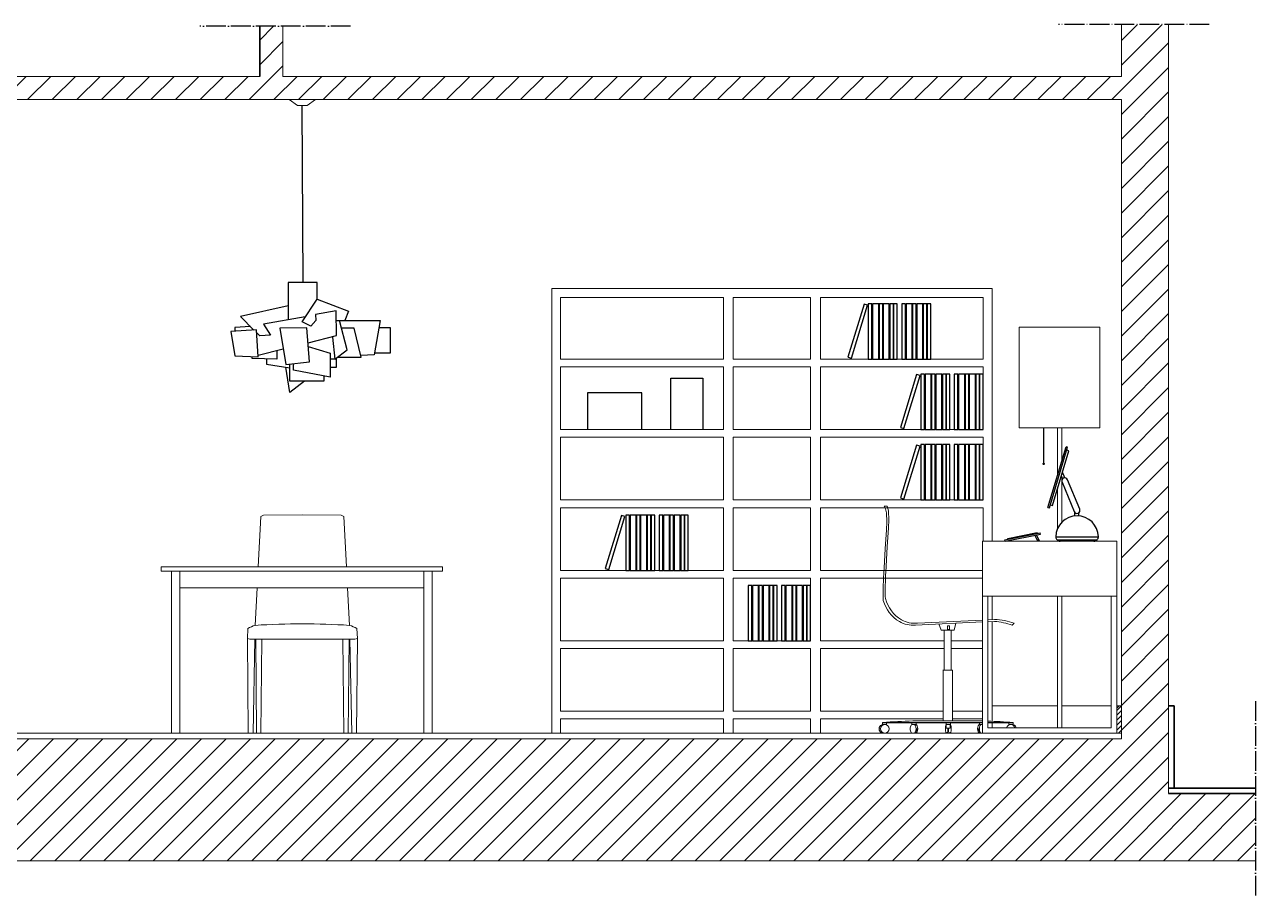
# Model space of a CAD drawing. Header units: millimetres. Extents: x 1206 to 12724, y 2853 to 4863.
# Drawn here: x 2275.5 to 2724.1, y 4177.6 to 4495.1 of the extents above; entities that cross this region are included whole.
import ezdxf

# ---------------------------------------------------------------- set-up
doc = ezdxf.new("R2010")
doc.units = ezdxf.units.MM
doc.linetypes.add('ACAD_ISO04W100', pattern=[30, 24, -3, 0, -3])
for name, color, linetype, lineweight in [('A-DETL-MBND', 7, 'Continuous', 18), ('A-FURN', 6, 'Continuous', 18), ('A-LP-SEZIONI', 250, 'Continuous', 13), ('A-SECT A-MCUT', 7, 'Continuous', 35), ('A-SECT C-MCUT', 7, 'Continuous', 20), ('arredi', 4, 'Continuous', 20)]:
    doc.layers.add(name, color=color, linetype=linetype, lineweight=lineweight)
doc.layers.add('VITI E CERNIERE', color=8, linetype='Continuous')

msp = doc.modelspace()

# ---------------------------------------------------------------- hatches: boundary and pattern name
at = {"layer": 'A-DETL-MBND'}
h = msp.add_hatch(dxfattribs=at)
h.set_pattern_fill('ANSI31', color=4, scale=2)
h.paths.add_polyline_path([(2692.46, 4495.11), (2675.26, 4495.11), (2675.26, 4476.25), (2369.66, 4476.25), (2369.66, 4494.57), (2361.16, 4494.57), (2361.16, 4476.25), (2055.46, 4476.25), (2055.46, 4495.11), (2038.26, 4495.11), (2038.26, 4214.74), (2006.65, 4214.74), (2006.65, 4190.27), (2724.08, 4190.27), (2724.08, 4214.74), (2692.46, 4214.74)])
h.paths.add_polyline_path([(2055.46, 4467.75), (2675.26, 4467.75), (2675.26, 4234.74), (2055.46, 4234.74)], flags=16)
edge = h.paths.add_edge_path(flags=0)
edge.add_spline(control_points=[(2249.67, 4353.79), (2249.68, 4353.79), (2249.69, 4353.79), (2249.7, 4353.79)], knot_values=[0, 0, 0, 0, 1.237601, 1.237601, 1.237601, 1.237601], degree=3, periodic=0)
edge.add_spline(control_points=[(2249.7, 4353.79), (2249.69, 4353.79), (2249.68, 4353.79), (2249.67, 4353.8)], knot_values=[499.981471, 499.981471, 499.981471, 499.981471, 501.198183, 501.198183, 501.198183, 501.198183], degree=3, periodic=0)
edge.add_spline(control_points=[(2248.56, 4354.01), (2248.93, 4353.95), (2249.3, 4353.87), (2249.67, 4353.79)], knot_values=[1.237601, 1.237601, 1.237601, 1.237601, 61.630708, 61.630708, 61.630708, 61.630708], degree=3, periodic=0)
edge = h.paths.add_edge_path(flags=0)
edge.add_spline(control_points=[(2255.61, 4355.87), (2255.8, 4356.29), (2256.08, 4356.94), (2255.99, 4357.89), (2256.2, 4358.8), (2255.41, 4359.41), (2254.72, 4359.92), (2254.28, 4360.25), (2254.05, 4360.41)], knot_values=[0, 0, 0, 0, 70.586118, 112.595759, 154.605401, 208.568722, 252.969735, 297.370749, 297.370749, 297.370749, 297.370749], degree=3, periodic=0)
edge.add_spline(control_points=[(2255.53, 4355.91), (2255.54, 4355.87), (2255.68, 4355.54), (2255.66, 4354.9), (2255.75, 4354.34), (2255.79, 4354.11)], knot_values=[0, 0, 0, 0, 5.959221, 59.765541, 98.205364, 98.205364, 98.205364, 98.205364], degree=3, periodic=0)
edge.add_spline(control_points=[(2255.79, 4354.11), (2255.83, 4354.21), (2255.9, 4354.43), (2256.06, 4354.6), (2256.16, 4354.67)], knot_values=[39.007498, 39.007498, 39.007498, 39.007498, 56.340127, 76.264952, 76.264952, 76.264952, 76.264952], degree=3, periodic=0)
edge.add_spline(control_points=[(2256.16, 4354.67), (2256.17, 4354.98), (2256.18, 4355.56), (2256.14, 4356.55), (2256.34, 4357.23), (2256.33, 4357.62)], knot_values=[1.921672, 1.921672, 1.921672, 1.921672, 52.203448, 95.407615, 161.27111, 161.27111, 161.27111, 161.27111], degree=3, periodic=0)
edge.add_spline(control_points=[(2256.33, 4357.62), (2256.32, 4358.12), (2255.89, 4359.15), (2256.11, 4361.46), (2257.63, 4362.34), (2258.62, 4362.91)], knot_values=[161.27111, 161.27111, 161.27111, 161.27111, 242.581626, 335.542908, 506.510273, 506.510273, 506.510273, 506.510273], degree=3, periodic=0)
edge = h.paths.add_edge_path(flags=0)
edge.add_spline(control_points=[(2263.16, 4356.83), (2262.97, 4356.93), (2262.42, 4357.19), (2261.5, 4357.45), (2260.36, 4357.44), (2259.75, 4356.51), (2258.54, 4356.67), (2257.56, 4355.96), (2256.9, 4355.46), (2256.63, 4355.2), (2256.63, 4355.19)], knot_values=[22.183984, 22.183984, 22.183984, 22.183984, 57.187668, 119.915652, 178.718713, 223.429786, 279.358669, 352.629946, 411.478905, 413.481695, 413.481695, 413.481695, 413.481695], degree=3, periodic=0)
edge.add_spline(control_points=[(2261.84, 4356.87), (2261.24, 4356.84), (2260.19, 4356.77), (2258.67, 4356.47), (2257.48, 4355.88), (2256.9, 4355.29), (2256.65, 4355.04)], knot_values=[0, 0, 0, 0, 95.419338, 172.277909, 248.763202, 305.230183, 305.230183, 305.230183, 305.230183], degree=3, periodic=0)
edge = h.paths.add_edge_path(flags=0)
edge.add_spline(control_points=[(2256.74, 4351), (2256.96, 4350.99), (2257.71, 4350.95), (2259.07, 4350.45), (2260.81, 4349.63), (2262.77, 4348.7), (2264.86, 4347.51), (2266.43, 4345.72), (2267.44, 4343.31), (2267.81, 4341.67), (2268.05, 4340.66)], knot_values=[5.690445, 5.690445, 5.690445, 5.690445, 41.232269, 125.885444, 237.066917, 352.719154, 475.594701, 624.435824, 726.234449, 894.475348, 894.475348, 894.475348, 894.475348], degree=3, periodic=0)
edge.add_spline(control_points=[(2256.49, 4351.35), (2256.6, 4351.25), (2256.69, 4351.13), (2256.74, 4351)], knot_values=[43.582509, 43.582509, 43.582509, 43.582509, 65.124527, 65.124527, 65.124527, 65.124527], degree=3, periodic=0)
edge = h.paths.add_edge_path(flags=0)
edge.add_spline(control_points=[(2257.09, 4354.51), (2256.98, 4354.52), (2256.71, 4354.55), (2256.68, 4354), (2257.06, 4353.78), (2257.36, 4353.39), (2257.76, 4353.03), (2258.03, 4352.76), (2258.17, 4352.63)], knot_values=[0, 0, 0, 0, 15.703503, 37.510841, 61.284776, 85.058712, 116.032894, 147.007077, 147.007077, 147.007077, 147.007077], degree=3, periodic=0)
edge.add_spline(control_points=[(2256.99, 4352.29), (2257.21, 4352.48), (2257.51, 4352.69), (2257.84, 4352.85), (2257.9, 4352.89)], knot_values=[0, 0, 0, 0, 15.741602, 19.588679, 19.588679, 19.588679, 19.588679], degree=3, periodic=0)
edge.add_spline(control_points=[(2265.67, 4347.06), (2265.61, 4347.82), (2265.54, 4348.82), (2264.83, 4349.78), (2264.54, 4350.62), (2263.48, 4350.63), (2262.39, 4351), (2261.06, 4351.47), (2259.59, 4352.1), (2258.32, 4352.28), (2257.58, 4352.32), (2257.37, 4352.32)], knot_values=[23.926304, 23.926304, 23.926304, 23.926304, 63.387678, 75.941562, 88.495446, 106.641795, 124.788145, 152.435206, 182.047366, 210.422707, 221.442031, 221.442031, 221.442031, 221.442031], degree=3, periodic=0)
edge.add_spline(control_points=[(2257.37, 4352.32), (2257.5, 4352.42), (2257.71, 4352.58), (2257.95, 4352.69), (2258.05, 4352.74)], knot_values=[24.038749, 24.038749, 24.038749, 24.038749, 32.810974, 38.446575, 38.446575, 38.446575, 38.446575], degree=3, periodic=0)
edge = h.paths.add_edge_path(flags=0)
edge.add_spline(control_points=[(2255.54, 4348.87), (2255.44, 4348.92), (2255.34, 4348.96), (2255.25, 4348.99)], knot_values=[0, 0, 0, 0, 13.182278, 13.182278, 13.182278, 13.182278], degree=3, periodic=0)
edge.add_spline(control_points=[(2255.54, 4348.87), (2255.54, 4348.87), (2255.6, 4348.74), (2255.67, 4348.61), (2255.74, 4348.48)], knot_values=[0, 0, 0, 0, 0, 23.614402, 23.614402, 23.614402, 23.614402], degree=3, periodic=0)
edge.add_spline(control_points=[(2254.82, 4350.24), (2254.91, 4350.01), (2255.23, 4349.58), (2255.42, 4349.11), (2255.54, 4348.87)], knot_values=[23.614402, 23.614402, 23.614402, 23.614402, 64.192433, 106.320808, 106.320808, 106.320808, 106.320808], degree=3, periodic=0)
edge = h.paths.add_edge_path(flags=0)
edge.add_spline(control_points=[(2255.04, 4351.84), (2255.04, 4351.84), (2255.03, 4351.84), (2255.03, 4351.84)], knot_values=[8.223623, 8.223623, 8.223623, 8.223623, 8.535005, 8.535005, 8.535005, 8.535005], degree=3, periodic=0)
edge.add_spline(control_points=[(2255.04, 4351.84), (2255.19, 4351.78), (2255.33, 4351.71), (2255.47, 4351.65)], knot_values=[3.268125, 3.268125, 3.268125, 3.268125, 28.372747, 28.372747, 28.372747, 28.372747], degree=3, periodic=0)
edge.add_spline(control_points=[(2249.96, 4354.06), (2250.25, 4353.97), (2250.96, 4353.72), (2252.13, 4353.25), (2253.24, 4352.73), (2254.22, 4352.21), (2254.74, 4351.98), (2255.04, 4351.84)], knot_values=[28.372747, 28.372747, 28.372747, 28.372747, 75.625318, 146.152759, 234.197521, 272.569385, 326.080703, 326.080703, 326.080703, 326.080703], degree=3, periodic=0)
edge = h.paths.add_edge_path(flags=0)
edge.add_spline(control_points=[(2255.52, 4352.39), (2255.52, 4352.38), (2255.53, 4352.36), (2255.54, 4352.35)], knot_values=[0, 0, 0, 0, 0.80437, 0.80437, 0.80437, 0.80437], degree=3, periodic=0)
edge.add_ellipse((2205.47, 4355.18), major_axis=(-35.45, 35.45), ratio=1, start_angle=221.8058, end_angle=222.2449)
edge.add_ellipse((2205.47, 4355.18), major_axis=(-35.45, 35.45), ratio=1, start_angle=220.9557, end_angle=221.8058)
edge = h.paths.add_edge_path(flags=0)
edge.add_spline(control_points=[(2252.96, 4355.37), (2252.89, 4355.34), (2252.82, 4355.3), (2252.75, 4355.27)], knot_values=[0, 0, 0, 0, 4.004471, 4.004471, 4.004471, 4.004471], degree=3, periodic=0)
edge.add_spline(control_points=[(2253.67, 4355.62), (2253.57, 4355.59), (2253.39, 4355.54), (2253.2, 4355.47), (2253.12, 4355.44)], knot_values=[7.182475, 7.182475, 7.182475, 7.182475, 13.271606, 18.012219, 18.012219, 18.012219, 18.012219], degree=3, periodic=0)
edge.add_spline(control_points=[(2253.12, 4355.44), (2253.12, 4355.44), (2252.94, 4355.52), (2252.76, 4355.6), (2252.57, 4355.66)], knot_values=[110.180341, 110.180341, 110.180341, 110.180341, 110.232707, 120.197077, 120.197077, 120.197077, 120.197077], degree=3, periodic=0)
edge = h.paths.add_edge_path(flags=0)
edge.add_spline(control_points=[(2254.3, 4350.22), (2254.01, 4350.35), (2253.71, 4350.47), (2253.41, 4350.57)], knot_values=[174.177111, 174.177111, 174.177111, 174.177111, 191.410834, 191.410834, 191.410834, 191.410834], degree=3, periodic=0)
edge.add_spline(control_points=[(2254.42, 4350), (2253.18, 4349.07), (2252.43, 4348.16), (2251.7, 4346.74), (2251.78, 4345.1), (2251.91, 4343.3), (2252.52, 4341.99), (2252.85, 4341.27)], knot_values=[0, 0, 0, 0, 29.63309, 62.958755, 82.159797, 117.013778, 159.244099, 159.244099, 159.244099, 159.244099], degree=3, periodic=0)
edge.add_spline(control_points=[(2254.89, 4349.97), (2254.79, 4350.01), (2254.69, 4350.06), (2254.58, 4350.1)], knot_values=[196.846493, 196.846493, 196.846493, 196.846493, 202.885994, 202.885994, 202.885994, 202.885994], degree=3, periodic=0)
edge.add_spline(control_points=[(2254.86, 4350.27), (2254.77, 4350.21), (2254.67, 4350.16), (2254.58, 4350.1)], knot_values=[180.78373, 180.78373, 180.78373, 180.78373, 186.480105, 186.480105, 186.480105, 186.480105], degree=3, periodic=0)
at = {"layer": 'arredi'}
h = msp.add_hatch(dxfattribs=at)
h.set_pattern_fill('ANSI31', color=256, scale=0.4)
h.paths.add_polyline_path([(2675.26, 4246.77), (2674.76, 4246.77, 0.367875), (2673.54, 4245.31), (2673.54, 4236.74), (2675.26, 4236.74)])
at = {"layer": 'VITI E CERNIERE'}
h = msp.add_hatch(dxfattribs=at)
h.set_pattern_fill('ANSI31', color=256, scale=5.730441, angle=-135, style=0)
h.set_pattern_definition([(270, (2274.0804, 4454.35974), (0.7163052, -4e-16), [])])
h.paths.add_polyline_path([(2652.93, 4306.74, -0.174259), (2651.91, 4307.11), (2666.27, 4307.11, -0.174259), (2665.25, 4306.74)])

# ---------------------------------------------------------------- linework, layer by layer
at = {"layer": 'A-DETL-MBND'}
for p, q in [((2692.46, 4214.74), (2692.46, 4495.11)), ((2006.65, 4190.27), (2724.08, 4190.27))]:
    msp.add_line(p, q, dxfattribs=at)
for points in [[(2675.26, 4495.11), (2675.26, 4476.25), (2369.66, 4476.25), (2369.66, 4494.57)], [(2675.26, 4467.75), (2055.46, 4467.75), (2055.46, 4234.74), (2675.26, 4234.74)]]:
    msp.add_lwpolyline(points, dxfattribs=at)
at = {"layer": 'A-FURN'}
for p, q in [((2628.13, 4398.85), (2467.63, 4398.85)), ((2467.63, 4398.85), (2467.63, 4236.74)), ((2628.13, 4306.74), (2628.13, 4398.85)), ((2470.84, 4373.16), (2470.84, 4395.64)), ((2470.84, 4395.64), (2530.17, 4395.64)), ((2530.17, 4395.64), (2530.17, 4373.16)), ((2533.78, 4395.64), (2561.98, 4395.64)), ((2533.78, 4373.16), (2533.78, 4395.64)), ((2561.98, 4395.64), (2561.98, 4373.16)), ((2565.59, 4373.16), (2565.59, 4395.64)), ((2565.59, 4395.64), (2624.92, 4395.64)), ((2624.92, 4395.64), (2624.92, 4373.16)), ((2638.02, 4384.84), (2638.02, 4348.13)), ((2638.02, 4384.84), (2638.52, 4384.84)), ((2638.52, 4384.84), (2639.99, 4384.84)), ((2639.99, 4384.84), (2642.33, 4384.84)), ((2642.33, 4384.84), (2645.37, 4384.84)), ((2645.37, 4384.84), (2648.91, 4384.84)), ((2648.91, 4384.84), (2656.51, 4384.84)), ((2656.51, 4384.84), (2660.05, 4384.84)), ((2660.05, 4384.84), (2663.09, 4384.84)), ((2663.09, 4384.84), (2665.42, 4384.84)), ((2665.42, 4384.84), (2666.89, 4384.84)), ((2666.89, 4384.84), (2667.39, 4384.84)), ((2667.1, 4384.69), (2667.1, 4384.84)), ((2667.39, 4348.13), (2667.39, 4384.84)), ((2530.17, 4373.16), (2470.84, 4373.16)), ((2470.84, 4347.48), (2470.84, 4370.35)), ((2470.84, 4370.35), (2530.17, 4370.35)), ((2530.17, 4370.35), (2530.17, 4347.48)), ((2561.98, 4373.16), (2533.78, 4373.16)), ((2533.78, 4370.35), (2561.98, 4370.35)), ((2533.78, 4347.48), (2533.78, 4370.35)), ((2561.98, 4370.35), (2561.98, 4347.48)), ((2624.92, 4373.16), (2565.59, 4373.16)), ((2565.59, 4347.48), (2565.59, 4370.35)), ((2565.59, 4370.35), (2624.92, 4370.35)), ((2624.92, 4370.35), (2624.92, 4347.48)), ((2530.17, 4347.48), (2470.84, 4347.48)), ((2561.98, 4347.48), (2533.78, 4347.48)), ((2624.92, 4347.48), (2565.59, 4347.48)), ((2638.52, 4348.13), (2638.02, 4348.13)), ((2639.99, 4348.13), (2638.52, 4348.13)), ((2642.33, 4348.13), (2639.99, 4348.13)), ((2645.37, 4348.13), (2642.33, 4348.13)), ((2648.91, 4348.13), (2645.37, 4348.13)), ((2646.83, 4348.13), (2646.83, 4335.25)), ((2647.01, 4335.25), (2647.01, 4348.13)), ((2656.51, 4348.13), (2648.91, 4348.13)), ((2651.93, 4348.13), (2651.93, 4330.69)), ((2653.49, 4335.86), (2653.49, 4348.13)), ((2660.05, 4348.13), (2656.51, 4348.13)), ((2663.09, 4348.13), (2660.05, 4348.13)), ((2665.42, 4348.13), (2663.09, 4348.13)), ((2666.89, 4348.13), (2665.42, 4348.13)), ((2667.39, 4348.13), (2666.89, 4348.13)), ((2667.1, 4348.13), (2667.1, 4348.28)), ((2470.84, 4321.8), (2470.84, 4344.67)), ((2470.84, 4344.67), (2530.17, 4344.67)), ((2530.17, 4344.67), (2530.17, 4321.8)), ((2533.78, 4344.67), (2561.98, 4344.67)), ((2533.78, 4321.8), (2533.78, 4344.67)), ((2561.98, 4344.67), (2561.98, 4321.8)), ((2565.59, 4321.8), (2565.59, 4344.67)), ((2565.59, 4344.67), (2624.92, 4344.67)), ((2624.92, 4344.67), (2624.92, 4321.8)), ((2646.64, 4335), (2647.2, 4335)), ((2646.83, 4335.25), (2646.92, 4335.25)), ((2646.92, 4335.25), (2647.01, 4335.25)), ((2653.49, 4313.62), (2653.49, 4330.36)), ((2651.93, 4325.72), (2651.93, 4311.24)), ((2530.17, 4321.8), (2470.84, 4321.8)), ((2561.98, 4321.8), (2533.78, 4321.8)), ((2624.92, 4321.8), (2565.59, 4321.8)), ((2470.84, 4296.12), (2470.84, 4318.99)), ((2470.84, 4318.99), (2530.17, 4318.99)), ((2530.17, 4318.99), (2530.17, 4296.12)), ((2533.78, 4318.99), (2561.98, 4318.99)), ((2533.78, 4296.12), (2533.78, 4318.99)), ((2561.98, 4318.99), (2561.98, 4296.12)), ((2565.59, 4296.12), (2565.59, 4318.99)), ((2565.59, 4318.99), (2624.92, 4318.99)), ((2588.8, 4319.5), (2589.91, 4319.5)), ((2624.92, 4318.99), (2624.92, 4306.74)), ((2624.59, 4236.74), (2624.59, 4306.74)), ((2624.59, 4306.74), (2673.54, 4306.74)), ((2624.59, 4306.74), (2624.59, 4286.74)), ((2673.54, 4286.74), (2673.54, 4306.74)), ((2325.24, 4297.39), (2392.8, 4297.39)), ((2325.24, 4295.87), (2325.24, 4297.39)), ((2325.24, 4295.87), (2329.04, 4295.87)), ((2392.88, 4295.87), (2325.24, 4295.87)), ((2329.04, 4295.87), (2329.04, 4236.74)), ((2332.09, 4289.79), (2332.09, 4295.87)), ((2427.85, 4297.39), (2392.8, 4297.39)), ((2392.88, 4295.87), (2427.85, 4295.87)), ((2421, 4289.79), (2421, 4295.87)), ((2427.85, 4295.87), (2424.04, 4295.87)), ((2424.04, 4295.87), (2424.04, 4236.74)), ((2427.85, 4295.87), (2427.85, 4297.39)), ((2530.17, 4296.12), (2470.84, 4296.12)), ((2470.84, 4270.44), (2470.84, 4293.31)), ((2470.84, 4293.31), (2530.17, 4293.31)), ((2530.17, 4293.31), (2530.17, 4270.44)), ((2561.98, 4296.12), (2533.78, 4296.12)), ((2533.78, 4293.31), (2561.98, 4293.31)), ((2533.78, 4270.44), (2533.78, 4293.31)), ((2561.98, 4293.31), (2561.98, 4270.44)), ((2624.59, 4296.12), (2565.59, 4296.12)), ((2565.59, 4270.44), (2565.59, 4293.31)), ((2565.59, 4293.31), (2624.59, 4293.31)), ((2332.09, 4236.74), (2332.09, 4289.79)), ((2393.2, 4289.79), (2332.09, 4289.79)), ((2393.2, 4289.79), (2421, 4289.79)), ((2421, 4236.74), (2421, 4289.79)), ((2624.59, 4286.74), (2673.54, 4286.74)), ((2626.54, 4238.74), (2626.54, 4286.74)), ((2628.13, 4278.16), (2628.13, 4286.74)), ((2651.93, 4286.74), (2651.93, 4238.74)), ((2653.49, 4238.74), (2653.49, 4286.74)), ((2671.54, 4286.74), (2671.54, 4238.74)), ((2673.54, 4286.74), (2673.54, 4245.34)), ((2628.13, 4241.11), (2628.13, 4277.49)), ((2636.21, 4276.86), (2635.46, 4276.19)), ((2530.17, 4270.44), (2470.84, 4270.44)), ((2470.84, 4244.76), (2470.84, 4267.63)), ((2470.84, 4267.63), (2530.17, 4267.63)), ((2530.17, 4267.63), (2530.17, 4244.76)), ((2561.98, 4270.44), (2533.78, 4270.44)), ((2533.78, 4267.63), (2561.98, 4267.63)), ((2533.78, 4244.76), (2533.78, 4267.63)), ((2561.98, 4267.63), (2561.98, 4244.76)), ((2610.65, 4270.44), (2565.59, 4270.44)), ((2565.59, 4244.76), (2565.59, 4267.63)), ((2565.59, 4267.63), (2610.65, 4267.63)), ((2624.59, 4270.44), (2613.18, 4270.44)), ((2613.18, 4267.63), (2624.59, 4267.63)), ((2530.17, 4244.76), (2470.84, 4244.76)), ((2561.98, 4244.76), (2533.78, 4244.76)), ((2610.27, 4244.76), (2565.59, 4244.76)), ((2624.59, 4244.76), (2613.63, 4244.76)), ((2470.84, 4236.74), (2470.84, 4241.95)), ((2470.84, 4241.95), (2530.17, 4241.95)), ((2530.17, 4241.95), (2530.17, 4236.74)), ((2533.78, 4236.74), (2533.78, 4241.95)), ((2533.78, 4241.95), (2561.98, 4241.95)), ((2561.98, 4241.95), (2561.98, 4236.74)), ((2565.59, 4236.74), (2565.59, 4241.95)), ((2565.59, 4241.95), (2610.27, 4241.95)), ((2588.14, 4240.57), (2589.63, 4240.57)), ((2588.14, 4239.88), (2588.14, 4240.57)), ((2589.63, 4239.92), (2588.14, 4239.92)), ((2588.88, 4239.92), (2588.44, 4239.92)), ((2589.5, 4239.92), (2589.07, 4239.92)), ((2589.63, 4240.57), (2589.63, 4239.78)), ((2599.65, 4239.92), (2599.22, 4239.92)), ((2600.28, 4239.92), (2599.84, 4239.92)), ((2613.63, 4241.95), (2624.59, 4241.95)), ((2623.61, 4239.92), (2624.05, 4239.92)), ((2624.24, 4239.92), (2624.59, 4239.92)), ((2628.13, 4238.74), (2628.13, 4240.57)), ((2634.25, 4240.57), (2634.25, 4239.78)), ((2634.25, 4239.92), (2635.74, 4239.92)), ((2634.37, 4239.92), (2634.81, 4239.92)), ((2635, 4239.92), (2635.44, 4239.92)), ((2635.74, 4239.88), (2635.74, 4240.57)), ((2467.63, 4236.74), (2470.84, 4236.74)), ((2470.84, 4236.74), (2530.17, 4236.74)), ((2530.17, 4236.74), (2533.78, 4236.74)), ((2533.78, 4236.74), (2561.98, 4236.74)), ((2561.98, 4236.74), (2565.59, 4236.74)), ((2565.59, 4236.74), (2624.92, 4236.74)), ((2587.42, 4238.36), (2586.94, 4238.36)), ((2599.65, 4236.79), (2599.05, 4236.79)), ((2600.28, 4236.79), (2599.65, 4236.79)), ((2600.42, 4238.36), (2601.04, 4238.36)), ((2623.48, 4238.36), (2622.85, 4238.36)), ((2623.61, 4236.79), (2624.24, 4236.79)), ((2624.24, 4236.79), (2624.59, 4236.79)), ((2624.92, 4236.74), (2628.13, 4236.74)), ((2671.54, 4238.74), (2626.54, 4238.74))]:
    msp.add_line(p, q, dxfattribs=at)
for points in [[(2371.96, 4467.75), (2371.96, 4467.75), (2374.99, 4465.62)], [(2381.49, 4467.75), (2371.96, 4467.75)], [(2374.99, 4465.62), (2378.45, 4465.62)], [(2376.96, 4465.62), (2376.49, 4465.62)], [(2381.49, 4467.75), (2381.49, 4467.75), (2378.45, 4465.62)], [(2646.64, 4335), (2646.64, 4335.01), (2646.64, 4335.02), (2646.65, 4335.03), (2646.65, 4335.04), (2646.65, 4335.05), (2646.65, 4335.06), (2646.65, 4335.07), (2646.66, 4335.08), (2646.66, 4335.09), (2646.67, 4335.1), (2646.67, 4335.11), (2646.68, 4335.12), (2646.68, 4335.13), (2646.69, 4335.14), (2646.69, 4335.15), (2646.7, 4335.16), (2646.71, 4335.17), (2646.71, 4335.18), (2646.72, 4335.19), (2646.73, 4335.19), (2646.74, 4335.2), (2646.74, 4335.21), (2646.75, 4335.21), (2646.76, 4335.22), (2646.77, 4335.23), (2646.78, 4335.23), (2646.79, 4335.24), (2646.8, 4335.24), (2646.81, 4335.25), (2646.82, 4335.25), (2646.83, 4335.26), (2646.84, 4335.26), (2646.85, 4335.26), (2646.86, 4335.27), (2646.87, 4335.27), (2646.88, 4335.27), (2646.89, 4335.27), (2646.91, 4335.27), (2646.92, 4335.27), (2646.93, 4335.27), (2646.94, 4335.27), (2646.95, 4335.27), (2646.96, 4335.27), (2646.97, 4335.27), (2646.98, 4335.26), (2646.99, 4335.26), (2647, 4335.26), (2647.01, 4335.25), (2647.02, 4335.25), (2647.03, 4335.25), (2647.04, 4335.24), (2647.05, 4335.24), (2647.06, 4335.23), (2647.07, 4335.22), (2647.08, 4335.22), (2647.09, 4335.21), (2647.1, 4335.2), (2647.11, 4335.2), (2647.12, 4335.19), (2647.12, 4335.18), (2647.13, 4335.17), (2647.14, 4335.16), (2647.14, 4335.16), (2647.15, 4335.15), (2647.16, 4335.14), (2647.16, 4335.13), (2647.17, 4335.12), (2647.17, 4335.11), (2647.18, 4335.1), (2647.18, 4335.09), (2647.18, 4335.08), (2647.19, 4335.07), (2647.19, 4335.06), (2647.19, 4335.05), (2647.19, 4335.03), (2647.19, 4335.02), (2647.2, 4335.01), (2647.2, 4335), (2647.2, 4335)], [(2647.2, 4335), (2647.2, 4334.98), (2647.2, 4334.97), (2647.19, 4334.96), (2647.19, 4334.95), (2647.19, 4334.94), (2647.19, 4334.93), (2647.19, 4334.92), (2647.18, 4334.91), (2647.18, 4334.9), (2647.17, 4334.89), (2647.17, 4334.88), (2647.16, 4334.87), (2647.16, 4334.86), (2647.15, 4334.85), (2647.15, 4334.84), (2647.14, 4334.83), (2647.13, 4334.82), (2647.13, 4334.81), (2647.12, 4334.8), (2647.11, 4334.8), (2647.1, 4334.79), (2647.1, 4334.78), (2647.09, 4334.78), (2647.08, 4334.77), (2647.07, 4334.76), (2647.06, 4334.76), (2647.05, 4334.75), (2647.04, 4334.75), (2647.03, 4334.74), (2647.02, 4334.74), (2647.01, 4334.73), (2647, 4334.73), (2646.99, 4334.73), (2646.98, 4334.73), (2646.97, 4334.72), (2646.96, 4334.72), (2646.95, 4334.72), (2646.93, 4334.72), (2646.92, 4334.72), (2646.91, 4334.72), (2646.9, 4334.72), (2646.89, 4334.72), (2646.88, 4334.72), (2646.87, 4334.72), (2646.86, 4334.73), (2646.85, 4334.73), (2646.84, 4334.73), (2646.83, 4334.74), (2646.82, 4334.74), (2646.81, 4334.74), (2646.8, 4334.75), (2646.79, 4334.75), (2646.78, 4334.76), (2646.77, 4334.77), (2646.76, 4334.77), (2646.75, 4334.78), (2646.74, 4334.79), (2646.73, 4334.79), (2646.72, 4334.8), (2646.72, 4334.81), (2646.71, 4334.82), (2646.7, 4334.83), (2646.7, 4334.83), (2646.69, 4334.84), (2646.68, 4334.85), (2646.68, 4334.86), (2646.67, 4334.87), (2646.67, 4334.88), (2646.66, 4334.89), (2646.66, 4334.9), (2646.66, 4334.91), (2646.65, 4334.92), (2646.65, 4334.93), (2646.65, 4334.95), (2646.65, 4334.96), (2646.65, 4334.97), (2646.64, 4334.98), (2646.64, 4334.99), (2646.64, 4335)], [(2608.73, 4276.63), (2609.54, 4274.37), (2614.27, 4274.37), (2614.96, 4276.89)], [(2356.67, 4271.31), (2356.99, 4236.74), (2358.74, 4236.74), (2359.37, 4270.99)], [(2359.71, 4270.99), (2360.01, 4236.74), (2361.61, 4236.73), (2361.92, 4270.99)], [(2393.74, 4270.99), (2393.43, 4236.74), (2391.84, 4236.73), (2391.52, 4270.99)], [(2396.77, 4271.31), (2396.46, 4236.74), (2394.71, 4236.74), (2394.07, 4270.99)], [(2624.59, 4240.57), (2588.14, 4240.57), (2588.14, 4240.69), (2624.59, 4240.69)], [(2588.14, 4239.92), (2588.44, 4239.92)], [(2598.9, 4239.89), (2598.9, 4239.92), (2599.22, 4239.92)], [(2611.39, 4239.78), (2611.22, 4239.71), (2611.1, 4239.2), (2611.1, 4237.63), (2611.22, 4237.09), (2611.57, 4236.92), (2611.91, 4237.04), (2612.02, 4237.41), (2612.02, 4238.55)], [(2612.89, 4239.78), (2613.06, 4239.71), (2613.18, 4239.2), (2613.18, 4237.63), (2613.06, 4237.09), (2612.71, 4236.92), (2612.37, 4237.04), (2612.26, 4237.41), (2612.26, 4238.55)], [(2624.59, 4240.57), (2623.49, 4240.57), (2623.49, 4239.92), (2624.59, 4239.92)], [(2626.54, 4240.69), (2635.74, 4240.69), (2635.74, 4240.57), (2626.54, 4240.57)], [(2635.74, 4239.92), (2635.44, 4239.92)]]:
    msp.add_lwpolyline(points, dxfattribs=at)
for points in [[(2376.72, 4316.39), (2362.56, 4316.23, 0.109772), (2361.61, 4315.75), (2360.65, 4297.39)], [(2376.72, 4316.39), (2390.89, 4316.23, -0.109772), (2391.84, 4315.75), (2392.8, 4297.39)], [(2588.8, 4319.5), (2589.3, 4318.57), (2589.59, 4317.06), (2589.7, 4313.86), (2589.6, 4310.97), (2589.17, 4304), (2588.62, 4294.71, 0.008603), (2588.46, 4291.02, 0.01359), (2588.47, 4285.19, 0.198397), (2594.35, 4277.45, 0.083501), (2597.17, 4276.38, 0.065658), (2600.14, 4276.19), (2624.59, 4277.32)], [(2589.91, 4319.5), (2590.05, 4319.24), (2590.34, 4317.73), (2590.45, 4314.53), (2590.35, 4311.64), (2589.92, 4304.67), (2589.37, 4295.38, 0.008603), (2589.21, 4291.69, 0.01359), (2589.22, 4285.86, 0.198397), (2595.1, 4278.13, 0.083501), (2597.92, 4277.06, 0.065658), (2600.89, 4276.86), (2624.59, 4277.99)], [(2360.25, 4289.79), (2359.53, 4276.09, 0.051409), (2356.83, 4274.97), (2356.67, 4271.31), (2357.63, 4270.99), (2376.72, 4270.99)], [(2393.2, 4289.79), (2393.91, 4276.09, -0.051409), (2396.61, 4274.97), (2396.77, 4271.31), (2395.82, 4270.99), (2376.72, 4270.99)], [(2626.54, 4278.08), (2629.01, 4278.2, -0.081098), (2636.21, 4276.86)], [(2626.54, 4277.42), (2628.98, 4277.53, -0.057119), (2635.46, 4276.19)]]:
    msp.add_lwpolyline(points, format="xyb", dxfattribs=at)
for points in [[(2611.85, 4275.91), (2612.58, 4275.91), (2612.58, 4274.52), (2611.85, 4274.52)], [(2610.65, 4274.37), (2613.18, 4274.37), (2613.18, 4259.76), (2610.65, 4259.76)], [(2610.27, 4259.76), (2610.27, 4259.76), (2610.27, 4259.83), (2610.27, 4259.83)], [(2610.27, 4259.76), (2613.63, 4259.76), (2613.63, 4241.22), (2610.27, 4241.22)], [(2598.91, 4240.57), (2600.41, 4240.57), (2600.41, 4239.92), (2598.91, 4239.92)], [(2611.39, 4239.93), (2612.89, 4239.93), (2612.89, 4238.55), (2611.39, 4238.55)], [(2611.4, 4240.57), (2612.9, 4240.57), (2612.9, 4239.93), (2611.4, 4239.93)]]:
    msp.add_lwpolyline(points, close=True, dxfattribs=at)
msp.add_circle((2588.98, 4238.36), 1.57, dxfattribs=at)
for centre, radius, start, end in [((2376.72, 4007.62), 269.02, 86.3366, 93.6634), ((2588.51, 4238.36), 1.57, 81.2448, 278.7552), ((2604.76, 4012.13), 229.16, 88.6228, 94.1449), ((2619.13, 4012.13), 229.16, 88.635, 91.3772), ((2619.13, 4012.13), 229.16, 85.8551, 88.1477), ((2634.9, 4238.36), 1.57, 14.225, 165.775), ((2635.37, 4238.36), 1.57, 14.225, 98.7552)]:
    msp.add_arc(centre, radius, start, end, dxfattribs=at)
for centre, start_param, end_param in [((2599.05, 4238.36), 0, 3.141593), ((2599.65, 4238.36), 3.141593, 6.283185), ((2600.28, 4238.36), 3.141593, 6.283185), ((2599.97, 4238.36), 3.141593, 4.712389)]:
    msp.add_ellipse(centre, major_axis=(0, 1.57), ratio=0.488012, start_param=start_param, end_param=end_param, dxfattribs=at)
at = {"layer": 'A-FURN', "extrusion": (0, 0, -1)}
for centre, end_param in [((2623.61, 4238.36), 6.283185), ((2624.24, 4238.36), 6.283185), ((2623.93, 4238.36), 4.712389)]:
    msp.add_ellipse(centre, major_axis=(0, 1.57), ratio=0.488012, start_param=3.141593, end_param=end_param, dxfattribs=at)
at = {"layer": 'A-LP-SEZIONI', "linetype": 'ACAD_ISO04W100', "lineweight": 30, "ltscale": 0.3, "transparency": 33554687}
for p, q in [((2707.26, 4495.11), (2652.26, 4495.11)), ((2707.26, 4495.11), (2652.26, 4495.11)), ((2394.3, 4494.57), (2339.3, 4494.57)), ((2724.08, 4248.46), (2724.08, 4177.63))]:
    msp.add_line(p, q, dxfattribs=at)
at = {"layer": 'A-SECT A-MCUT'}
for p, q in [((2361.16, 4476.25), (2361.16, 4494.57)), ((2692.46, 4216.74), (2724.08, 4216.74)), ((2692.46, 4214.74), (2724.08, 4214.74))]:
    msp.add_line(p, q, dxfattribs=at)
at = {"layer": 'A-SECT A-MCUT', "transparency": 33554687}
for p, q in [((2694.46, 4246.77), (2692.46, 4246.77)), ((2694.46, 4216.74), (2694.46, 4246.77))]:
    msp.add_line(p, q, dxfattribs=at)
at = {"layer": 'A-SECT C-MCUT'}
for p, q in [((2055.46, 4476.25), (2361.16, 4476.25)), ((2675.26, 4234.74), (2675.26, 4467.75)), ((2675.26, 4236.74), (2055.46, 4236.74))]:
    msp.add_line(p, q, dxfattribs=at)
at = {"layer": 'arredi'}
for p, q in [((2651.93, 4246.77), (2628.13, 4246.77)), ((2671.54, 4246.77), (2653.49, 4246.77)), ((2675.26, 4246.77), (2673.54, 4246.77)), ((2673.54, 4236.74), (2673.54, 4245.34))]:
    msp.add_line(p, q, dxfattribs=at)
msp.add_arc((2675.01, 4245.32), 1.47, 99.7998, 179.411, dxfattribs=at)
at = {"layer": 'VITI E CERNIERE'}
for p, q in [((2511.02, 4347.48), (2511.02, 4366.19)), ((2511.02, 4366.19), (2522.72, 4366.19)), ((2522.72, 4366.19), (2522.72, 4347.48)), ((2500.51, 4360.82), (2480.65, 4360.82)), ((2480.65, 4360.82), (2480.65, 4347.48)), ((2500.51, 4347.48), (2500.51, 4360.82)), ((2648.44, 4319.08), (2655.09, 4341.19)), ((2648.99, 4318.91), (2655.64, 4341.02)), ((2650.14, 4319.77), (2656.13, 4339.68)), ((2655.64, 4341.02), (2655.09, 4341.19)), ((2656.13, 4339.68), (2655.31, 4339.93)), ((2653.83, 4329.53), (2653.39, 4330.58)), ((2654.63, 4329.86), (2653.79, 4331.9)), ((2660.06, 4318.41), (2655.63, 4329.18)), ((2653.6, 4328.34), (2658.02, 4317.57)), ((2649.32, 4320.01), (2650.14, 4319.77)), ((2648.44, 4319.08), (2648.99, 4318.91)), ((2658.31, 4315.98), (2658.31, 4317.17)), ((2659.77, 4315.99), (2659.77, 4317.17)), ((2632.73, 4307.31), (2645.68, 4309.84)), ((2632.84, 4306.74), (2632.73, 4307.31)), ((2632.84, 4306.74), (2645.79, 4309.28)), ((2633.8, 4307.81), (2644.5, 4309.9)), ((2633.85, 4307.53), (2633.8, 4307.81)), ((2643.68, 4308.86), (2644.67, 4306.9)), ((2644.26, 4308.98), (2645.18, 4307.16)), ((2644.55, 4309.62), (2644.5, 4309.9)), ((2645.79, 4309.28), (2645.68, 4309.84)), ((2666.86, 4308.25), (2651.33, 4308.25)), ((2666.27, 4307.11), (2651.91, 4307.11)), ((2651.93, 4307.11), (2651.93, 4306.74)), ((2665.25, 4306.74), (2652.93, 4306.74))]:
    msp.add_line(p, q, dxfattribs=at)
for points in [[(2376.49, 4465.62), (2376.9, 4401.12)], [(2382.1, 4394.97), (2382.1, 4401.12), (2371.53, 4401.12), (2371.53, 4387.52)], [(2371.53, 4392.6), (2354.18, 4388.71), (2359.09, 4383.74)], [(2378.79, 4379.04), (2389.21, 4381.71), (2389.03, 4390.76), (2381.51, 4389.4), (2381.6, 4387.23), (2379.81, 4385.14), (2376.62, 4386.69), (2382.1, 4394.97), (2393.55, 4390.58), (2392.19, 4387.2)], [(2576.85, 4373.49), (2582.72, 4392.8), (2581.43, 4393.19), (2575.56, 4373.88), (2576.85, 4373.49)], [(2584.33, 4373.16), (2584.33, 4393.34), (2582.98, 4393.34), (2582.98, 4373.16), (2584.33, 4373.16)], [(2586.81, 4373.16), (2586.81, 4393.34), (2584.57, 4393.34), (2584.57, 4373.16), (2586.81, 4373.16)], [(2588.25, 4373.16), (2588.25, 4393.34), (2586.9, 4393.34), (2586.9, 4373.16), (2588.25, 4373.16)], [(2590.66, 4373.16), (2590.66, 4393.34), (2588.43, 4393.34), (2588.43, 4373.16), (2590.66, 4373.16)], [(2592.17, 4373.16), (2592.17, 4393.34), (2590.83, 4393.34), (2590.83, 4373.16), (2592.17, 4373.16)], [(2593.57, 4373.16), (2593.57, 4393.34), (2592.23, 4393.34), (2592.23, 4373.16), (2593.57, 4373.16)], [(2596.53, 4373.16), (2596.53, 4393.34), (2595.18, 4393.34), (2595.18, 4373.16), (2596.53, 4373.16)], [(2599.01, 4373.16), (2599.01, 4393.34), (2596.78, 4393.34), (2596.78, 4373.16), (2599.01, 4373.16)], [(2600.45, 4373.16), (2600.45, 4393.34), (2599.11, 4393.34), (2599.11, 4373.16), (2600.45, 4373.16)], [(2602.86, 4373.16), (2602.86, 4393.34), (2600.63, 4393.34), (2600.63, 4373.16), (2602.86, 4373.16)], [(2604.38, 4373.16), (2604.38, 4393.34), (2603.03, 4393.34), (2603.03, 4373.16), (2604.38, 4373.16)], [(2605.77, 4373.16), (2605.77, 4393.34), (2604.43, 4393.34), (2604.43, 4373.16), (2605.77, 4373.16)], [(2377.79, 4388.61), (2362.5, 4385.94), (2365.16, 4381.94), (2361.16, 4381.64)], [(2357.82, 4385.02), (2352.1, 4384.66), (2352.1, 4383.34)], [(2387.67, 4381.15), (2388.6, 4373.11), (2393.02, 4376.52), (2390.25, 4387.2)], [(2389.1, 4387.2), (2405.13, 4387.2), (2402.85, 4374.74), (2398.01, 4374.46)], [(2389.61, 4373.89), (2398.15, 4373.89), (2395.65, 4384.49), (2390.95, 4384.49)], [(2404.66, 4384.64), (2408.69, 4384.64), (2408.69, 4375.38), (2402.97, 4375.38)], [(2360.09, 4382.72), (2361.16, 4381.64)], [(2367.37, 4376.33), (2367.37, 4373.11), (2358.4, 4373.39), (2358.4, 4374.05)], [(2360.59, 4374.65), (2369.74, 4376.91)], [(2378.88, 4377.73), (2386.85, 4375.29), (2386.85, 4366.6), (2373.54, 4369.13), (2373.54, 4371.55)], [(2363.67, 4373.22), (2363.67, 4371.33), (2372.18, 4370.03)], [(2377.46, 4365.06), (2372.15, 4361.01), (2370.73, 4370.25)], [(2384.5, 4366.87), (2384.5, 4365.06), (2372.18, 4365.06), (2372.18, 4371.39)], [(2386.82, 4370.26), (2389.17, 4370.26), (2389.17, 4373.55)], [(2388.6, 4373.11), (2386.85, 4373.11)], [(2596, 4347.81), (2601.87, 4367.12), (2600.58, 4367.51), (2594.71, 4348.2), (2596, 4347.81)], [(2603.47, 4347.48), (2603.47, 4367.66), (2602.13, 4367.66), (2602.13, 4347.48), (2603.47, 4347.48)], [(2605.96, 4347.48), (2605.96, 4367.66), (2603.72, 4367.66), (2603.72, 4347.48), (2605.96, 4347.48)], [(2607.4, 4347.48), (2607.4, 4367.66), (2606.05, 4367.66), (2606.05, 4347.48), (2607.4, 4347.48)], [(2609.81, 4347.48), (2609.81, 4367.66), (2607.57, 4367.66), (2607.57, 4347.48), (2609.81, 4347.48)], [(2611.32, 4347.48), (2611.32, 4367.66), (2609.98, 4367.66), (2609.98, 4347.48), (2611.32, 4347.48)], [(2612.72, 4347.48), (2612.72, 4367.66), (2611.37, 4367.66), (2611.37, 4347.48), (2612.72, 4347.48)], [(2615.67, 4347.48), (2615.67, 4367.66), (2614.33, 4367.66), (2614.33, 4347.48), (2615.67, 4347.48)], [(2618.16, 4347.48), (2618.16, 4367.66), (2615.92, 4367.66), (2615.92, 4347.48), (2618.16, 4347.48)], [(2619.6, 4347.48), (2619.6, 4367.66), (2618.25, 4367.66), (2618.25, 4347.48), (2619.6, 4347.48)], [(2622.01, 4347.48), (2622.01, 4367.66), (2619.77, 4367.66), (2619.77, 4347.48), (2622.01, 4347.48)], [(2623.52, 4347.48), (2623.52, 4367.66), (2622.18, 4367.66), (2622.18, 4347.48), (2623.52, 4347.48)], [(2624.92, 4347.48), (2624.92, 4367.66), (2623.58, 4367.66), (2623.58, 4347.48), (2624.92, 4347.48)], [(2596, 4322.13), (2601.87, 4341.44), (2600.58, 4341.83), (2594.71, 4322.52), (2596, 4322.13)], [(2603.47, 4321.8), (2603.47, 4341.98), (2602.13, 4341.98), (2602.13, 4321.8), (2603.47, 4321.8)], [(2605.96, 4321.8), (2605.96, 4341.98), (2603.72, 4341.98), (2603.72, 4321.8), (2605.96, 4321.8)], [(2607.4, 4321.8), (2607.4, 4341.98), (2606.05, 4341.98), (2606.05, 4321.8), (2607.4, 4321.8)], [(2609.81, 4321.8), (2609.81, 4341.98), (2607.57, 4341.98), (2607.57, 4321.8), (2609.81, 4321.8)], [(2611.32, 4321.8), (2611.32, 4341.98), (2609.98, 4341.98), (2609.98, 4321.8), (2611.32, 4321.8)], [(2612.72, 4321.8), (2612.72, 4341.98), (2611.37, 4341.98), (2611.37, 4321.8), (2612.72, 4321.8)], [(2615.67, 4321.8), (2615.67, 4341.98), (2614.33, 4341.98), (2614.33, 4321.8), (2615.67, 4321.8)], [(2618.16, 4321.8), (2618.16, 4341.98), (2615.92, 4341.98), (2615.92, 4321.8), (2618.16, 4321.8)], [(2619.6, 4321.8), (2619.6, 4341.98), (2618.25, 4341.98), (2618.25, 4321.8), (2619.6, 4321.8)], [(2622.01, 4321.8), (2622.01, 4341.98), (2619.77, 4341.98), (2619.77, 4321.8), (2622.01, 4321.8)], [(2623.52, 4321.8), (2623.52, 4341.98), (2622.18, 4341.98), (2622.18, 4321.8), (2623.52, 4321.8)], [(2624.92, 4321.8), (2624.92, 4341.98), (2623.58, 4341.98), (2623.58, 4321.8), (2624.92, 4321.8)], [(2488.43, 4296.45), (2494.3, 4315.76), (2493.01, 4316.15), (2487.14, 4296.84), (2488.43, 4296.45)], [(2495.91, 4296.12), (2495.91, 4316.3), (2494.56, 4316.3), (2494.56, 4296.12), (2495.91, 4296.12)], [(2498.39, 4296.12), (2498.39, 4316.3), (2496.16, 4316.3), (2496.16, 4296.12), (2498.39, 4296.12)], [(2499.83, 4296.12), (2499.83, 4316.3), (2498.49, 4316.3), (2498.49, 4296.12), (2499.83, 4296.12)], [(2502.24, 4296.12), (2502.24, 4316.3), (2500.01, 4316.3), (2500.01, 4296.12), (2502.24, 4296.12)], [(2503.76, 4296.12), (2503.76, 4316.3), (2502.41, 4316.3), (2502.41, 4296.12), (2503.76, 4296.12)], [(2505.15, 4296.12), (2505.15, 4316.3), (2503.81, 4316.3), (2503.81, 4296.12), (2505.15, 4296.12)], [(2508.11, 4296.12), (2508.11, 4316.3), (2506.76, 4316.3), (2506.76, 4296.12), (2508.11, 4296.12)], [(2510.59, 4296.12), (2510.59, 4316.3), (2508.36, 4316.3), (2508.36, 4296.12), (2510.59, 4296.12)], [(2512.03, 4296.12), (2512.03, 4316.3), (2510.69, 4316.3), (2510.69, 4296.12), (2512.03, 4296.12)], [(2514.44, 4296.12), (2514.44, 4316.3), (2512.21, 4316.3), (2512.21, 4296.12), (2514.44, 4296.12)], [(2515.96, 4296.12), (2515.96, 4316.3), (2514.61, 4316.3), (2514.61, 4296.12), (2515.96, 4296.12)], [(2517.35, 4296.12), (2517.35, 4316.3), (2516.01, 4316.3), (2516.01, 4296.12), (2517.35, 4296.12)], [(2540.53, 4270.44), (2540.53, 4290.62), (2539.19, 4290.62), (2539.19, 4270.44), (2540.53, 4270.44)], [(2543.02, 4270.44), (2543.02, 4290.62), (2540.78, 4290.62), (2540.78, 4270.44), (2543.02, 4270.44)], [(2544.46, 4270.44), (2544.46, 4290.62), (2543.11, 4290.62), (2543.11, 4270.44), (2544.46, 4270.44)], [(2546.87, 4270.44), (2546.87, 4290.62), (2544.63, 4290.62), (2544.63, 4270.44), (2546.87, 4270.44)], [(2548.38, 4270.44), (2548.38, 4290.62), (2547.04, 4290.62), (2547.04, 4270.44), (2548.38, 4270.44)], [(2549.78, 4270.44), (2549.78, 4290.62), (2548.43, 4290.62), (2548.43, 4270.44), (2549.78, 4270.44)], [(2552.73, 4270.44), (2552.73, 4290.62), (2551.39, 4290.62), (2551.39, 4270.44), (2552.73, 4270.44)], [(2555.22, 4270.44), (2555.22, 4290.62), (2552.98, 4290.62), (2552.98, 4270.44), (2555.22, 4270.44)], [(2556.66, 4270.44), (2556.66, 4290.62), (2555.31, 4290.62), (2555.31, 4270.44), (2556.66, 4270.44)], [(2559.07, 4270.44), (2559.07, 4290.62), (2556.83, 4290.62), (2556.83, 4270.44), (2559.07, 4270.44)], [(2560.58, 4270.44), (2560.58, 4290.62), (2559.24, 4290.62), (2559.24, 4270.44), (2560.58, 4270.44)], [(2561.98, 4270.44), (2561.98, 4290.62), (2560.63, 4290.62), (2560.63, 4270.44), (2561.98, 4270.44)]]:
    msp.add_lwpolyline(points, dxfattribs=at)
for points in [[(2360.03, 4383.79), (2350.69, 4383.28), (2352.13, 4374.35), (2360.55, 4373.94)], [(2370.64, 4371.21), (2379.34, 4372.21), (2378.34, 4384.61), (2368.47, 4384.42)]]:
    msp.add_lwpolyline(points, close=True, dxfattribs=at)
msp.add_circle((2644.93, 4307.03), 0.287, dxfattribs=at)
for centre, radius, start, end in [((2654.61, 4328.76), 1.1, 22.3528, 202.3528), ((2659.09, 4308.25), 7.76, 0.8343, 179.1657), ((2659.04, 4317.99), 1.1, 202.3528, 22.3528), ((2652.93, 4308.34), 1.6, 179.1657, 270), ((2665.25, 4308.34), 1.6, 270, 0.8343)]:
    msp.add_arc(centre, radius, start, end, dxfattribs=at)

doc.saveas('drawing.dxf')
